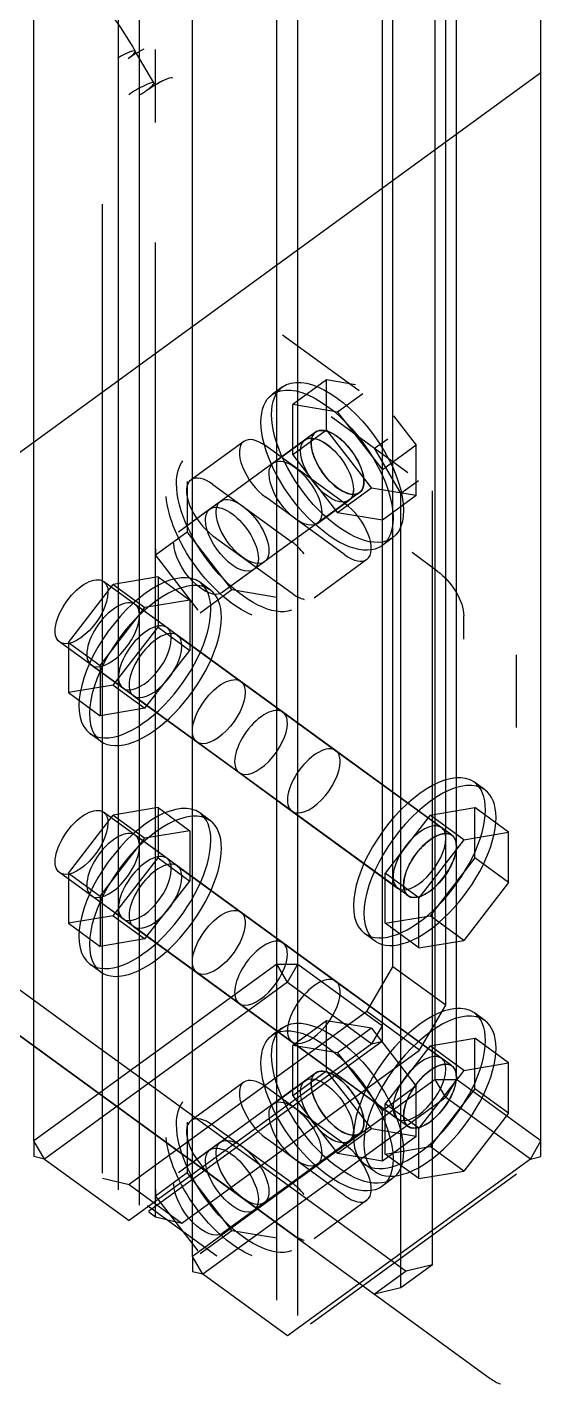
# Model space of a CAD drawing. Extents: x 0 to 478, y 0 to 494.
# Drawn here: x 212.05 to 218.93, y 322.42 to 340.57 of the extents above; entities that cross this region are included whole.
import ezdxf

# ---------------------------------------------------------------- set-up
doc = ezdxf.new("R2010")
doc.units = 0
doc.layers.get('0').update_dxf_attribs({"linetype": 'CONTINUOUS'})

msp = doc.modelspace()

# ---------------------------------------------------------------- linework, layer by layer
at = {"color": 253}
for p, q in [((215.393, 328.035), (215.393, 387.1)), ((215.675, 328.035), (215.675, 387.1)), ((216.807, 327.212), (216.807, 386.274)), ((216.807, 327.006), (216.807, 386.073)), ((217.514, 326.492), (217.514, 385.554)), ((217.796, 326.492), (217.796, 385.554)), ((212.139, 325.669), (212.139, 384.732)), ((218.928, 325.669), (218.928, 384.732)), ((214.261, 324.124), (214.261, 383.187)), ((216.947, 328.001), (216.947, 348.923)), ((213.553, 324.811), (213.553, 346.797)), ((213.271, 325.017), (213.271, 346.454)), ((217.656, 327.487), (217.656, 345.937)), ((213.746, 339.828), (213.494, 340.253)), ((213.765, 339.299), (213.765, 340.275)), ((205.873, 330.467), (218.928, 339.966)), ((214.261, 338.471), (214.261, 339.447)), ((212.139, 325.909), (212.139, 338.873)), ((213.058, 326.886), (213.058, 338.205)), ((213.765, 326.372), (213.765, 337.691)), ((215.393, 336.576), (215.393, 337.552)), ((214.261, 324.154), (214.261, 337.33)), ((215.675, 323.336), (215.675, 337.078)), ((215.393, 323.541), (215.393, 336.507)), ((216.495, 335.705), (215.466, 336.454)), ((215.469, 335.76), (215.328, 335.657)), ((216.056, 335.853), (215.604, 335.523)), ((216.056, 335.18), (216.056, 335.853)), ((216.446, 335.788), (216.056, 335.853)), ((215.604, 334.851), (215.604, 335.523)), ((216.204, 335.423), (215.604, 335.523)), ((216.543, 335.669), (216.204, 335.423)), ((216.118, 335.362), (217.147, 334.613)), ((216.118, 335.362), (216.701, 334.938)), ((216.204, 335.423), (216.805, 334.65)), ((216.953, 335.372), (217.259, 334.978)), ((215.911, 335.154), (214.073, 333.816)), ((216.056, 335.18), (215.604, 334.851)), ((215.911, 335.154), (215.769, 335.051)), ((216.056, 335.18), (216.658, 334.406)), ((214.949, 335.03), (214.242, 334.516)), ((216.304, 334.198), (215.243, 334.97)), ((215.346, 334.742), (215.771, 335.051)), ((216.701, 334.938), (216.877, 335.066)), ((217.259, 334.978), (216.805, 334.65)), ((217.259, 334.305), (217.259, 334.978)), ((215.604, 334.851), (216.204, 334.076)), ((217.054, 334.338), (216.701, 334.938)), ((216.805, 333.976), (216.805, 334.65)), ((214.19, 334.495), (214.19, 333.822)), ((214.536, 334.456), (215.597, 333.684)), ((217.054, 334.338), (217.289, 334.509)), ((216.499, 334.345), (214.661, 333.007)), ((216.304, 333.512), (215.243, 334.283)), ((215.935, 333.933), (216.359, 334.242)), ((216.658, 334.406), (216.204, 334.076)), ((216.499, 334.345), (216.358, 334.243)), ((217.259, 334.305), (216.658, 334.406)), ((217.259, 334.305), (216.805, 333.976)), ((217.054, 323.705), (217.054, 334.338)), ((217.478, 324.014), (217.478, 334.371)), ((214.496, 334.125), (214.073, 333.816)), ((214.638, 334.228), (214.496, 334.125)), ((216.805, 333.976), (216.204, 334.076)), ((213.765, 333.513), (214.19, 333.822)), ((214.791, 333.047), (214.19, 333.822)), ((214.536, 333.769), (215.597, 332.998)), ((216.94, 333.739), (216.799, 333.635)), ((213.765, 333.593), (213.765, 333.513)), ((214.339, 332.774), (213.765, 333.513)), ((217.541, 333.296), (217.204, 333.543)), ((215.226, 333.419), (215.084, 333.317)), ((216.597, 333.451), (215.89, 332.935)), ((214.909, 331.818), (213.07, 333.156)), ((213.801, 333.217), (213.201, 333.116)), ((213.801, 333.217), (214.226, 332.908)), ((213.801, 333.217), (213.801, 332.543)), ((214.501, 333.042), (214.359, 333.145)), ((215.084, 333.317), (214.661, 333.007)), ((212.6, 332.341), (213.201, 333.116)), ((213.201, 333.116), (213.625, 332.807)), ((214.366, 332.738), (214.791, 333.047)), ((214.791, 333.047), (215.392, 332.946)), ((213.024, 332.033), (213.625, 332.807)), ((213.918, 332.539), (213.494, 332.847)), ((214.226, 332.908), (213.625, 332.807)), ((214.226, 332.908), (214.226, 332.234)), ((217.895, 332.385), (217.895, 332.697)), ((213.201, 331.77), (213.801, 332.543)), ((213.801, 332.543), (214.226, 332.234)), ((214.06, 332.435), (213.918, 332.539)), ((214.06, 332.435), (215.474, 331.406)), ((214.321, 331.009), (212.483, 332.347)), ((212.6, 332.341), (213.024, 332.033)), ((212.6, 332.341), (212.6, 331.669)), ((213.625, 331.461), (214.226, 332.234)), ((218.602, 331.202), (218.602, 332.176)), ((205.166, 332.011), (218.248, 322.493)), ((213.33, 331.73), (212.906, 332.038)), ((213.024, 332.033), (213.024, 331.36)), ((213.201, 331.77), (212.6, 331.669)), ((213.201, 331.77), (213.625, 331.461)), ((213.472, 331.626), (213.33, 331.73)), ((217.737, 329.76), (214.909, 331.818)), ((212.6, 331.669), (213.024, 331.36)), ((213.472, 331.626), (214.886, 330.598)), ((218.928, 330.655), (218.928, 331.631)), ((213.625, 331.461), (213.024, 331.36)), ((215.474, 331.406), (216.181, 330.892)), ((213.031, 331.02), (212.889, 331.123)), ((217.148, 328.952), (214.321, 331.009)), ((216.181, 330.892), (217.595, 329.862)), ((214.886, 330.598), (215.593, 330.083)), ((218.178, 330.367), (218.037, 330.469)), ((214.909, 328.731), (213.07, 330.069)), ((213.801, 330.13), (213.201, 330.029)), ((213.801, 330.13), (214.226, 329.821)), ((213.801, 330.13), (213.801, 329.456)), ((214.501, 329.955), (214.359, 330.058)), ((215.593, 330.083), (217.008, 329.053)), ((217.443, 330.029), (218.044, 330.13)), ((218.044, 329.456), (218.044, 330.13)), ((218.496, 329.8), (218.044, 330.13)), ((212.6, 329.255), (213.201, 330.029)), ((213.201, 330.029), (213.625, 329.721)), ((217.443, 330.029), (216.841, 329.255)), ((217.895, 329.7), (217.443, 330.029)), ((213.024, 328.946), (213.625, 329.721)), ((213.918, 329.452), (213.494, 329.76)), ((214.226, 329.821), (213.625, 329.721)), ((214.226, 329.821), (214.226, 329.147)), ((217.895, 329.7), (217.295, 328.925)), ((217.737, 329.76), (217.595, 329.862)), ((217.895, 329.7), (218.496, 329.8)), ((218.496, 329.126), (218.496, 329.8)), ((213.201, 328.683), (213.801, 329.456)), ((213.801, 329.456), (214.226, 329.147)), ((214.06, 329.348), (213.918, 329.452)), ((214.06, 329.348), (215.474, 328.319)), ((218.044, 329.456), (217.443, 328.683)), ((218.496, 329.126), (218.044, 329.456)), ((209.7, 329.33), (213.058, 326.886)), ((214.321, 327.922), (212.483, 329.26)), ((212.6, 329.255), (213.024, 328.946)), ((212.6, 329.255), (212.6, 328.582)), ((216.841, 328.582), (216.841, 329.255)), ((217.295, 328.925), (216.841, 329.255)), ((215.742, 324.316), (209.276, 329.022)), ((213.625, 328.374), (214.226, 329.147)), ((217.148, 328.952), (217.008, 329.053)), ((218.496, 329.126), (217.895, 328.354)), ((213.33, 328.643), (212.906, 328.952)), ((213.024, 328.946), (213.024, 328.273)), ((217.295, 328.253), (217.295, 328.925)), ((213.201, 328.683), (212.6, 328.582)), ((213.201, 328.683), (213.625, 328.374)), ((213.472, 328.539), (213.33, 328.643)), ((217.737, 326.674), (214.909, 328.731)), ((216.841, 328.582), (217.443, 328.683)), ((217.895, 328.354), (217.443, 328.683)), ((212.6, 328.582), (213.024, 328.273)), ((213.472, 328.539), (214.886, 327.51)), ((216.708, 328.345), (216.566, 328.447)), ((217.295, 328.253), (216.841, 328.582)), ((213.625, 328.374), (213.024, 328.273)), ((215.474, 328.319), (216.181, 327.805)), ((217.295, 328.253), (217.895, 328.354)), ((215.393, 328.035), (212.139, 325.669)), ((213.031, 327.933), (212.889, 328.036)), ((217.148, 325.865), (214.321, 327.922)), ((215.393, 328.035), (215.675, 328.035)), ((215.533, 327.795), (215.393, 328.035)), ((215.533, 327.795), (215.675, 328.035)), ((215.675, 328.035), (216.807, 327.212)), ((216.595, 327.401), (216.947, 328.001)), ((217.656, 327.487), (216.947, 328.001)), ((215.533, 327.795), (212.281, 325.428)), ((215.533, 327.795), (216.665, 326.971)), ((216.181, 327.805), (217.595, 326.776)), ((216.595, 327.401), (213.413, 325.085)), ((214.886, 327.51), (215.593, 326.996)), ((217.302, 326.886), (216.595, 327.401)), ((217.302, 326.886), (217.656, 327.487)), ((218.178, 327.28), (218.037, 327.382)), ((215.469, 327.185), (215.328, 327.083)), ((216.056, 327.279), (215.604, 326.949)), ((216.056, 326.605), (216.056, 327.279)), ((216.658, 327.178), (216.056, 327.279)), ((216.658, 327.178), (216.204, 326.849)), ((216.658, 327.178), (217.259, 326.403)), ((216.665, 326.971), (216.807, 327.212)), ((216.807, 327.006), (216.807, 327.212)), ((216.807, 327.006), (213.672, 324.725)), ((215.593, 326.996), (217.008, 325.967)), ((216.665, 326.971), (216.807, 327.006)), ((217.443, 326.942), (218.044, 327.043)), ((218.044, 326.369), (218.044, 327.043)), ((218.496, 326.713), (218.044, 327.043)), ((213.058, 326.886), (213.765, 326.372)), ((213.058, 325.239), (213.058, 326.886)), ((216.665, 326.971), (213.413, 324.605)), ((214.12, 324.571), (217.302, 326.886)), ((215.604, 326.275), (215.604, 326.949)), ((216.204, 326.849), (215.604, 326.949)), ((216.204, 326.849), (216.805, 326.074)), ((217.443, 326.942), (216.841, 326.168)), ((217.895, 326.613), (217.443, 326.942)), ((217.895, 326.613), (217.295, 325.839)), ((217.737, 326.674), (217.595, 326.776)), ((217.895, 326.613), (218.496, 326.713)), ((218.496, 326.04), (218.496, 326.713)), ((215.911, 326.578), (214.073, 325.242)), ((214.949, 326.456), (214.242, 325.941)), ((217.514, 326.492), (214.261, 324.124)), ((215.346, 326.166), (215.771, 326.475)), ((216.056, 326.605), (215.604, 326.275)), ((215.911, 326.578), (215.769, 326.476)), ((216.056, 326.605), (216.658, 325.83)), ((217.514, 326.492), (217.796, 326.492)), ((217.656, 326.252), (217.514, 326.492)), ((217.656, 326.252), (217.796, 326.492)), ((218.928, 325.669), (217.796, 326.492)), ((213.765, 326.372), (217.125, 323.927)), ((213.765, 324.656), (213.765, 326.372)), ((217.656, 326.252), (214.402, 323.885)), ((216.304, 325.622), (215.243, 326.394)), ((215.604, 326.275), (216.204, 325.501)), ((217.259, 326.403), (216.805, 326.074)), ((217.259, 325.73), (217.259, 326.403)), ((218.044, 326.369), (217.443, 325.596)), ((218.787, 325.428), (217.656, 326.252)), ((218.496, 326.04), (218.044, 326.369)), ((216.805, 325.4), (216.805, 326.074)), ((216.841, 325.494), (216.841, 326.168)), ((217.295, 325.839), (216.841, 326.168)), ((214.19, 325.92), (214.19, 325.246)), ((217.148, 325.865), (217.008, 325.967)), ((218.496, 326.04), (217.895, 325.267)), ((214.536, 325.88), (215.597, 325.108)), ((216.499, 325.771), (214.661, 324.433)), ((216.304, 324.936), (215.243, 325.709)), ((216.658, 325.83), (216.204, 325.501)), ((216.499, 325.771), (216.358, 325.668)), ((217.259, 325.73), (216.658, 325.83)), ((217.259, 325.73), (216.805, 325.4)), ((217.295, 325.165), (217.295, 325.839)), ((212.281, 325.428), (212.139, 325.669)), ((212.139, 325.669), (212.139, 325.462)), ((214.496, 325.55), (214.073, 325.242)), ((214.638, 325.652), (214.496, 325.55)), ((215.935, 325.359), (216.359, 325.668)), ((216.841, 325.494), (217.443, 325.596)), ((217.895, 325.267), (217.443, 325.596)), ((218.787, 325.428), (218.928, 325.669)), ((218.928, 325.462), (218.928, 325.669)), ((212.281, 325.428), (212.139, 325.462)), ((212.281, 325.428), (213.413, 324.605)), ((218.787, 325.428), (215.533, 323.062)), ((216.805, 325.4), (216.204, 325.501)), ((216.708, 325.258), (216.566, 325.36)), ((217.295, 325.165), (216.841, 325.494)), ((218.787, 325.428), (218.928, 325.462)), ((213.058, 325.171), (213.413, 325.085)), ((213.765, 324.937), (214.19, 325.246)), ((214.791, 324.473), (214.19, 325.246)), ((214.536, 325.194), (215.597, 324.422)), ((218.602, 325.225), (215.841, 323.216)), ((216.94, 325.165), (216.799, 325.061)), ((217.295, 325.165), (217.895, 325.267)), ((213.413, 325.085), (214.12, 324.571)), ((213.765, 325.019), (213.765, 324.937)), ((214.588, 324.127), (213.661, 324.802)), ((214.339, 324.199), (213.765, 324.937)), ((215.226, 324.845), (215.084, 324.741)), ((216.597, 324.875), (215.89, 324.361)), ((213.676, 324.722), (213.765, 324.656)), ((213.765, 324.656), (214.12, 324.571)), ((215.084, 324.741), (214.661, 324.433)), ((214.366, 324.164), (214.791, 324.473)), ((214.791, 324.473), (215.392, 324.372)), ((214.402, 323.885), (214.261, 324.124)), ((214.261, 324.124), (214.261, 323.919)), ((214.402, 323.885), (214.261, 323.919)), ((217.125, 323.927), (216.701, 323.619)), ((217.478, 324.014), (217.054, 323.705)), ((217.478, 324.014), (217.125, 323.927)), ((215.533, 323.062), (214.402, 323.885)), ((217.054, 323.705), (216.701, 323.619))]:
    msp.add_line(p, q, dxfattribs=at)
for points in [[(213.189, 340.724), (213.294, 340.577), (213.395, 340.42), (213.494, 340.253)], [(213.494, 340.253), (213.486, 340.265), (213.438, 340.251), (213.367, 340.217)], [(213.402, 340.156), (213.462, 340.202), (213.546, 340.25), (213.614, 340.283)], [(213.402, 340.156), (213.467, 340.203), (213.501, 340.239), (213.494, 340.253)], [(213.366, 340.217), (213.331, 340.201), (213.293, 340.18), (213.256, 340.158)], [(213.869, 339.86), (213.939, 339.893), (213.986, 339.907), (213.993, 339.894)], [(213.622, 339.794), (213.552, 339.762), (213.47, 339.714), (213.409, 339.667)], [(213.549, 339.663), (213.586, 339.687), (213.624, 339.711), (213.655, 339.733)], [(213.746, 339.828), (213.739, 339.841), (213.691, 339.828), (213.622, 339.794)], [(213.655, 339.733), (213.717, 339.779), (213.797, 339.827), (213.866, 339.86)], [(213.655, 339.733), (213.718, 339.779), (213.8, 339.827), (213.869, 339.86)], [(213.655, 339.733), (213.718, 339.78), (213.754, 339.816), (213.746, 339.828)], [(215.469, 335.76), (215.74, 335.957), (216.289, 335.665), (216.695, 335.106)], [(215.321, 335.393), (215.321, 335.562), (215.372, 335.69), (215.469, 335.76)], [(215.328, 335.657), (215.598, 335.854), (216.148, 335.562), (216.553, 335.004)], [(215.179, 335.291), (215.179, 335.459), (215.231, 335.587), (215.328, 335.657)], [(215.948, 334.115), (215.576, 334.497), (215.321, 335.015), (215.321, 335.393)], [(215.808, 334.013), (215.434, 334.393), (215.179, 334.911), (215.179, 335.291)], [(215.852, 335.007), (215.852, 335.074), (215.872, 335.127), (215.911, 335.154)], [(215.911, 335.154), (215.893, 335.142), (215.881, 335.125), (215.871, 335.104)], [(215.911, 335.154), (216.019, 335.233), (216.239, 335.116), (216.4, 334.892)], [(215.938, 335.169), (215.928, 335.165), (215.919, 335.16), (215.911, 335.154)], [(216.137, 335.136), (216.06, 335.177), (215.99, 335.189), (215.938, 335.169)], [(214.949, 335.03), (214.876, 334.978), (214.869, 334.848), (214.931, 334.691)], [(215.243, 334.97), (215.126, 335.055), (215.014, 335.078), (214.949, 335.03)], [(215.71, 334.905), (215.71, 334.972), (215.731, 335.023), (215.769, 335.051)], [(215.71, 334.903), (215.71, 334.971), (215.731, 335.022), (215.771, 335.051)], [(215.769, 335.051), (215.878, 335.131), (216.097, 335.014), (216.26, 334.789)], [(215.771, 335.051), (215.878, 335.129), (216.097, 335.012), (216.26, 334.789)], [(215.871, 335.104), (215.857, 335.078), (215.852, 335.045), (215.852, 335.007)], [(216.102, 334.495), (215.954, 334.648), (215.852, 334.856), (215.852, 335.007)], [(215.852, 335.007), (215.852, 334.97), (215.857, 334.927), (215.871, 334.881)], [(216.272, 335.037), (216.228, 335.078), (216.181, 335.111), (216.137, 335.136)], [(216.472, 334.78), (216.42, 334.876), (216.349, 334.967), (216.272, 335.037)], [(216.553, 335.004), (216.96, 334.446), (217.07, 333.833), (216.799, 333.635)], [(216.695, 335.106), (217.102, 334.548), (217.211, 333.936), (216.94, 333.739)], [(215.346, 334.742), (215.453, 334.821), (215.674, 334.704), (215.835, 334.48)], [(215.961, 334.393), (215.812, 334.545), (215.71, 334.753), (215.71, 334.905)], [(215.962, 334.392), (215.812, 334.545), (215.71, 334.753), (215.71, 334.903)], [(215.871, 334.881), (215.885, 334.829), (215.908, 334.774), (215.938, 334.719)], [(216.26, 334.789), (216.422, 334.566), (216.466, 334.322), (216.358, 334.243)], [(216.26, 334.789), (216.422, 334.566), (216.466, 334.32), (216.359, 334.242)], [(216.4, 334.892), (216.563, 334.669), (216.607, 334.424), (216.499, 334.345)], [(216.54, 334.618), (216.524, 334.67), (216.501, 334.725), (216.472, 334.78)], [(214.048, 334.466), (214.048, 334.595), (214.077, 334.698), (214.133, 334.772)], [(214.931, 334.691), (214.993, 334.535), (215.113, 334.378), (215.243, 334.283)], [(215.287, 334.595), (215.287, 334.662), (215.307, 334.713), (215.346, 334.742)], [(215.938, 334.719), (215.99, 334.623), (216.06, 334.532), (216.137, 334.462)], [(216.54, 334.395), (216.564, 334.449), (216.564, 334.527), (216.54, 334.618)], [(214.616, 333.254), (214.274, 333.629), (214.048, 334.112), (214.048, 334.466)], [(214.242, 334.516), (214.169, 334.464), (214.162, 334.333), (214.224, 334.177)], [(214.536, 334.456), (214.417, 334.541), (214.307, 334.564), (214.242, 334.516)], [(215.538, 334.083), (215.389, 334.236), (215.287, 334.444), (215.287, 334.595)], [(215.835, 334.48), (215.998, 334.257), (216.042, 334.012), (215.935, 333.933)], [(216.499, 334.345), (216.413, 334.283), (216.251, 334.344), (216.102, 334.495)], [(216.137, 334.462), (216.181, 334.421), (216.228, 334.388), (216.272, 334.365)], [(214.3, 333.364), (214.075, 333.673), (213.932, 334.015), (213.91, 334.292)], [(214.638, 334.228), (214.746, 334.307), (214.966, 334.19), (215.128, 333.966)], [(216.358, 334.243), (216.271, 334.18), (216.11, 334.24), (215.961, 334.393)], [(216.359, 334.242), (216.272, 334.18), (216.111, 334.24), (215.962, 334.392)], [(216.272, 334.365), (216.349, 334.322), (216.42, 334.311), (216.472, 334.33)], [(216.472, 334.33), (216.481, 334.334), (216.491, 334.339), (216.499, 334.345)], [(216.499, 334.345), (216.516, 334.357), (216.53, 334.374), (216.54, 334.395)], [(214.224, 334.177), (214.286, 334.02), (214.406, 333.864), (214.536, 333.769)], [(214.437, 333.979), (214.437, 334.046), (214.457, 334.097), (214.496, 334.125)], [(214.437, 333.979), (214.437, 334.046), (214.457, 334.097), (214.496, 334.125)], [(214.496, 334.125), (214.605, 334.203), (214.824, 334.086), (214.986, 333.863)], [(214.496, 334.125), (214.605, 334.203), (214.824, 334.086), (214.986, 333.863)], [(214.579, 334.081), (214.579, 334.148), (214.599, 334.199), (214.638, 334.228)], [(214.829, 333.569), (214.68, 333.722), (214.579, 333.93), (214.579, 334.081)], [(215.935, 333.933), (215.848, 333.871), (215.687, 333.932), (215.538, 334.083)], [(216.94, 333.739), (216.724, 333.582), (216.322, 333.735), (215.948, 334.115)], [(216.615, 333.79), (216.554, 333.945), (216.435, 334.103), (216.304, 334.198)], [(214.689, 333.467), (214.539, 333.619), (214.437, 333.827), (214.437, 333.979)], [(214.689, 333.467), (214.539, 333.619), (214.437, 333.827), (214.437, 333.979)], [(215.128, 333.966), (215.291, 333.743), (215.335, 333.498), (215.226, 333.419)], [(216.799, 333.635), (216.582, 333.478), (216.18, 333.631), (215.808, 334.013)], [(214.986, 333.863), (215.149, 333.64), (215.193, 333.396), (215.084, 333.317)], [(214.986, 333.863), (215.149, 333.64), (215.193, 333.396), (215.084, 333.317)], [(216.597, 333.451), (216.67, 333.503), (216.677, 333.633), (216.615, 333.79)], [(214.264, 333.159), (214.114, 333.31), (214.012, 333.518), (214.012, 333.67)], [(215.226, 333.419), (215.139, 333.357), (214.978, 333.418), (214.829, 333.569)], [(215.758, 333.528), (215.708, 333.588), (215.653, 333.642), (215.597, 333.684)], [(216.304, 333.512), (216.422, 333.426), (216.533, 333.403), (216.597, 333.451)], [(214.359, 333.145), (214.089, 333.342), (213.541, 333.048), (213.134, 332.49)], [(215.062, 332.706), (214.806, 332.813), (214.525, 333.055), (214.3, 333.364)], [(215.084, 333.317), (214.999, 333.254), (214.837, 333.314), (214.689, 333.467)], [(215.084, 333.317), (214.999, 333.254), (214.837, 333.314), (214.689, 333.467)], [(212.58, 332.894), (212.743, 333.117), (212.962, 333.235), (213.07, 333.156)], [(213.07, 333.156), (213.11, 333.127), (213.13, 333.076), (213.13, 333.008)], [(214.501, 333.042), (214.231, 333.238), (213.681, 332.946), (213.276, 332.388)], [(214.661, 333.007), (214.574, 332.945), (214.413, 333.006), (214.264, 333.159)], [(214.508, 332.777), (214.508, 332.946), (214.457, 333.074), (214.359, 333.145)], [(215.588, 332.771), (215.345, 332.686), (214.957, 332.878), (214.616, 333.254)], [(217.541, 333.296), (217.737, 333.155), (217.895, 332.886), (217.895, 332.697)], [(213.13, 333.008), (213.13, 332.857), (213.028, 332.65), (212.878, 332.497)], [(214.65, 332.674), (214.65, 332.843), (214.598, 332.971), (214.501, 333.042)], [(215.597, 332.998), (215.653, 332.956), (215.708, 332.928), (215.758, 332.917)], [(212.483, 332.347), (212.374, 332.426), (212.418, 332.671), (212.58, 332.894)], [(213.494, 332.847), (213.386, 332.926), (213.166, 332.809), (213.005, 332.585)], [(213.553, 332.7), (213.553, 332.767), (213.533, 332.818), (213.494, 332.847)], [(213.303, 332.189), (213.451, 332.341), (213.553, 332.548), (213.553, 332.7)], [(213.918, 332.539), (213.811, 332.617), (213.59, 332.5), (213.428, 332.277)], [(213.918, 332.539), (213.811, 332.617), (213.59, 332.5), (213.428, 332.277)], [(213.881, 331.5), (214.253, 331.88), (214.508, 332.399), (214.508, 332.777)], [(214.022, 331.396), (214.395, 331.778), (214.65, 332.296), (214.65, 332.674)], [(212.878, 332.497), (212.729, 332.346), (212.568, 332.284), (212.483, 332.347)], [(213.134, 332.49), (212.728, 331.932), (212.619, 331.32), (212.889, 331.123)], [(213.005, 332.585), (212.842, 332.362), (212.798, 332.117), (212.906, 332.038)], [(214.06, 332.435), (213.952, 332.514), (213.732, 332.397), (213.57, 332.173)], [(214.06, 332.435), (213.952, 332.514), (213.732, 332.397), (213.57, 332.173)], [(213.978, 332.391), (213.978, 332.458), (213.957, 332.51), (213.918, 332.539)], [(213.978, 332.391), (213.978, 332.458), (213.957, 332.51), (213.918, 332.539)], [(214.12, 332.288), (214.12, 332.355), (214.099, 332.408), (214.06, 332.435)], [(214.12, 332.288), (214.12, 332.355), (214.099, 332.408), (214.06, 332.435)], [(213.276, 332.388), (212.87, 331.829), (212.76, 331.217), (213.031, 331.02)], [(213.428, 332.277), (213.267, 332.054), (213.222, 331.808), (213.33, 331.73)], [(213.428, 332.277), (213.267, 332.054), (213.222, 331.808), (213.33, 331.73)], [(213.727, 331.88), (213.876, 332.033), (213.978, 332.239), (213.978, 332.391)], [(213.727, 331.88), (213.876, 332.033), (213.978, 332.239), (213.978, 332.391)], [(213.869, 331.778), (214.018, 331.929), (214.12, 332.137), (214.12, 332.288)], [(213.869, 331.778), (214.018, 331.929), (214.12, 332.137), (214.12, 332.288)], [(212.906, 332.038), (212.992, 331.975), (213.154, 332.037), (213.303, 332.189)], [(213.57, 332.173), (213.407, 331.95), (213.363, 331.705), (213.472, 331.626)], [(213.57, 332.173), (213.407, 331.95), (213.363, 331.705), (213.472, 331.626)], [(213.33, 331.73), (213.417, 331.666), (213.578, 331.728), (213.727, 331.88)], [(213.33, 331.73), (213.417, 331.666), (213.578, 331.728), (213.727, 331.88)], [(214.419, 331.556), (214.581, 331.779), (214.8, 331.897), (214.909, 331.818)], [(213.472, 331.626), (213.559, 331.564), (213.72, 331.625), (213.869, 331.778)], [(213.472, 331.626), (213.559, 331.564), (213.72, 331.625), (213.869, 331.778)], [(214.909, 331.818), (214.948, 331.79), (214.968, 331.738), (214.968, 331.67)], [(214.321, 331.009), (214.212, 331.088), (214.256, 331.333), (214.419, 331.556)], [(214.968, 331.67), (214.968, 331.52), (214.866, 331.312), (214.716, 331.161)], [(212.889, 331.123), (213.105, 330.966), (213.508, 331.119), (213.881, 331.5)], [(213.031, 331.02), (213.246, 330.863), (213.65, 331.016), (214.022, 331.396)], [(215.474, 331.406), (215.367, 331.486), (215.146, 331.369), (214.983, 331.144)], [(215.474, 331.406), (215.367, 331.486), (215.146, 331.369), (214.983, 331.144)], [(215.533, 331.26), (215.533, 331.327), (215.513, 331.378), (215.474, 331.406)], [(215.533, 331.26), (215.533, 331.327), (215.513, 331.378), (215.474, 331.406)], [(214.716, 331.161), (214.568, 331.008), (214.406, 330.947), (214.321, 331.009)], [(215.283, 330.749), (215.432, 330.9), (215.533, 331.108), (215.533, 331.26)], [(215.283, 330.749), (215.432, 330.9), (215.533, 331.108), (215.533, 331.26)], [(214.983, 331.144), (214.821, 330.921), (214.778, 330.677), (214.886, 330.598)], [(214.983, 331.144), (214.821, 330.921), (214.778, 330.677), (214.886, 330.598)], [(216.181, 330.892), (216.074, 330.97), (215.853, 330.853), (215.69, 330.63)], [(216.181, 330.892), (216.074, 330.97), (215.853, 330.853), (215.69, 330.63)], [(216.24, 330.744), (216.24, 330.812), (216.22, 330.864), (216.181, 330.892)], [(216.24, 330.744), (216.24, 330.812), (216.22, 330.864), (216.181, 330.892)], [(214.886, 330.598), (214.973, 330.535), (215.134, 330.595), (215.283, 330.749)], [(214.886, 330.598), (214.973, 330.535), (215.134, 330.595), (215.283, 330.749)], [(215.69, 330.63), (215.529, 330.407), (215.485, 330.162), (215.593, 330.083)], [(215.69, 330.63), (215.529, 330.407), (215.485, 330.162), (215.593, 330.083)], [(215.99, 330.233), (216.138, 330.386), (216.24, 330.594), (216.24, 330.744)], [(215.99, 330.233), (216.138, 330.386), (216.24, 330.594), (216.24, 330.744)], [(218.037, 330.469), (217.766, 330.666), (217.217, 330.374), (216.811, 329.815)], [(218.178, 330.367), (217.908, 330.564), (217.359, 330.27), (216.953, 329.712)], [(218.185, 330.102), (218.185, 330.27), (218.134, 330.399), (218.037, 330.469)], [(214.359, 330.058), (214.089, 330.255), (213.541, 329.962), (213.134, 329.403)], [(218.327, 329.999), (218.327, 330.168), (218.276, 330.296), (218.178, 330.367)], [(212.58, 329.807), (212.743, 330.031), (212.962, 330.148), (213.07, 330.069)], [(213.07, 330.069), (213.11, 330.04), (213.13, 329.989), (213.13, 329.922)], [(214.501, 329.955), (214.231, 330.152), (213.681, 329.86), (213.276, 329.3)], [(214.508, 329.69), (214.508, 329.86), (214.457, 329.988), (214.359, 330.058)], [(215.593, 330.083), (215.68, 330.021), (215.841, 330.081), (215.99, 330.233)], [(215.593, 330.083), (215.68, 330.021), (215.841, 330.081), (215.99, 330.233)], [(217.558, 328.825), (217.93, 329.205), (218.185, 329.723), (218.185, 330.102)], [(213.13, 329.922), (213.13, 329.77), (213.028, 329.563), (212.878, 329.41)], [(214.65, 329.587), (214.65, 329.756), (214.598, 329.884), (214.501, 329.955)], [(217.595, 329.862), (217.488, 329.942), (217.268, 329.824), (217.106, 329.601)], [(217.595, 329.862), (217.488, 329.942), (217.268, 329.824), (217.106, 329.601)], [(217.7, 328.722), (218.072, 329.102), (218.327, 329.621), (218.327, 329.999)], [(212.483, 329.26), (212.374, 329.339), (212.418, 329.584), (212.58, 329.807)], [(213.494, 329.76), (213.386, 329.839), (213.166, 329.722), (213.005, 329.499)], [(213.553, 329.613), (213.553, 329.68), (213.533, 329.732), (213.494, 329.76)], [(216.811, 329.815), (216.404, 329.257), (216.295, 328.644), (216.566, 328.447)], [(216.953, 329.712), (216.546, 329.154), (216.436, 328.542), (216.708, 328.345)], [(217.737, 329.76), (217.629, 329.839), (217.409, 329.722), (217.246, 329.499)], [(217.376, 329.643), (217.42, 329.685), (217.466, 329.718), (217.511, 329.741)], [(217.404, 329.205), (217.554, 329.357), (217.656, 329.565), (217.656, 329.716)], [(217.404, 329.205), (217.554, 329.357), (217.656, 329.565), (217.656, 329.716)], [(217.511, 329.741), (217.588, 329.782), (217.658, 329.795), (217.709, 329.774)], [(217.656, 329.716), (217.656, 329.784), (217.635, 329.835), (217.595, 329.862)], [(217.656, 329.716), (217.656, 329.784), (217.635, 329.835), (217.595, 329.862)], [(217.709, 329.774), (217.719, 329.771), (217.729, 329.766), (217.737, 329.76)], [(217.796, 329.613), (217.796, 329.68), (217.775, 329.732), (217.737, 329.76)], [(217.737, 329.76), (217.754, 329.748), (217.767, 329.732), (217.777, 329.711)], [(217.777, 329.711), (217.789, 329.683), (217.796, 329.65), (217.796, 329.613)], [(213.303, 329.102), (213.451, 329.255), (213.553, 329.461), (213.553, 329.613)], [(213.918, 329.452), (213.811, 329.53), (213.59, 329.413), (213.428, 329.19)], [(213.918, 329.452), (213.811, 329.53), (213.59, 329.413), (213.428, 329.19)], [(213.881, 328.413), (214.253, 328.793), (214.508, 329.312), (214.508, 329.69)], [(214.022, 328.309), (214.395, 328.691), (214.65, 329.209), (214.65, 329.587)], [(217.106, 329.601), (216.943, 329.377), (216.899, 329.134), (217.008, 329.053)], [(217.106, 329.601), (216.943, 329.377), (216.899, 329.134), (217.008, 329.053)], [(217.176, 329.387), (217.229, 329.482), (217.297, 329.572), (217.376, 329.643)], [(217.545, 329.102), (217.694, 329.255), (217.796, 329.461), (217.796, 329.613)], [(217.796, 329.613), (217.796, 329.575), (217.789, 329.533), (217.777, 329.487)], [(212.878, 329.41), (212.729, 329.259), (212.568, 329.197), (212.483, 329.26)], [(213.134, 329.403), (212.728, 328.845), (212.619, 328.234), (212.889, 328.036)], [(213.005, 329.499), (212.842, 329.275), (212.798, 329.03), (212.906, 328.952)], [(214.06, 329.348), (213.952, 329.427), (213.732, 329.31), (213.57, 329.087)], [(214.06, 329.348), (213.952, 329.427), (213.732, 329.31), (213.57, 329.087)], [(213.978, 329.304), (213.978, 329.372), (213.957, 329.423), (213.918, 329.452)], [(213.978, 329.304), (213.978, 329.372), (213.957, 329.423), (213.918, 329.452)], [(214.12, 329.201), (214.12, 329.268), (214.099, 329.321), (214.06, 329.348)], [(214.12, 329.201), (214.12, 329.268), (214.099, 329.321), (214.06, 329.348)], [(217.246, 329.499), (217.084, 329.275), (217.041, 329.03), (217.148, 328.952)], [(217.109, 329.224), (217.124, 329.277), (217.146, 329.332), (217.176, 329.387)], [(217.777, 329.487), (217.763, 329.435), (217.74, 329.38), (217.709, 329.325)], [(213.276, 329.3), (212.87, 328.742), (212.76, 328.13), (213.031, 327.933)], [(213.428, 329.19), (213.267, 328.967), (213.222, 328.722), (213.33, 328.643)], [(213.428, 329.19), (213.267, 328.967), (213.222, 328.722), (213.33, 328.643)], [(213.727, 328.793), (213.876, 328.946), (213.978, 329.153), (213.978, 329.304)], [(213.727, 328.793), (213.876, 328.946), (213.978, 329.153), (213.978, 329.304)], [(213.869, 328.69), (214.018, 328.843), (214.12, 329.051), (214.12, 329.201)], [(213.869, 328.69), (214.018, 328.843), (214.12, 329.051), (214.12, 329.201)], [(217.008, 329.053), (217.093, 328.991), (217.255, 329.052), (217.404, 329.205)], [(217.008, 329.053), (217.093, 328.991), (217.255, 329.052), (217.404, 329.205)], [(217.109, 329.001), (217.083, 329.055), (217.083, 329.134), (217.109, 329.224)], [(217.709, 329.325), (217.658, 329.23), (217.588, 329.139), (217.511, 329.069)], [(212.906, 328.952), (212.992, 328.888), (213.154, 328.95), (213.303, 329.102)], [(213.57, 329.087), (213.407, 328.863), (213.363, 328.618), (213.472, 328.539)], [(213.57, 329.087), (213.407, 328.863), (213.363, 328.618), (213.472, 328.539)], [(217.148, 328.952), (217.132, 328.964), (217.118, 328.98), (217.109, 329.001)], [(217.148, 328.952), (217.235, 328.888), (217.396, 328.95), (217.545, 329.102)], [(217.376, 328.97), (217.297, 328.928), (217.229, 328.916), (217.176, 328.936)], [(217.511, 329.069), (217.466, 329.027), (217.42, 328.994), (217.376, 328.97)], [(213.33, 328.643), (213.417, 328.579), (213.578, 328.641), (213.727, 328.793)], [(213.33, 328.643), (213.417, 328.579), (213.578, 328.641), (213.727, 328.793)], [(214.419, 328.469), (214.581, 328.693), (214.8, 328.81), (214.909, 328.731)], [(216.566, 328.447), (216.782, 328.29), (217.184, 328.443), (217.558, 328.825)], [(217.176, 328.936), (217.166, 328.941), (217.157, 328.944), (217.148, 328.952)], [(213.472, 328.539), (213.559, 328.477), (213.72, 328.538), (213.869, 328.69)], [(213.472, 328.539), (213.559, 328.477), (213.72, 328.538), (213.869, 328.69)], [(214.909, 328.731), (214.948, 328.702), (214.968, 328.651), (214.968, 328.584)], [(216.708, 328.345), (216.924, 328.188), (217.326, 328.341), (217.7, 328.722)], [(214.321, 327.922), (214.212, 328.001), (214.256, 328.246), (214.419, 328.469)], [(214.968, 328.584), (214.968, 328.433), (214.866, 328.225), (214.716, 328.072)], [(212.889, 328.036), (213.105, 327.879), (213.508, 328.032), (213.881, 328.413)], [(213.031, 327.933), (213.246, 327.776), (213.65, 327.929), (214.022, 328.309)], [(215.474, 328.319), (215.367, 328.398), (215.146, 328.281), (214.983, 328.057)], [(215.474, 328.319), (215.367, 328.398), (215.146, 328.281), (214.983, 328.057)], [(215.533, 328.173), (215.533, 328.24), (215.513, 328.291), (215.474, 328.319)], [(215.533, 328.173), (215.533, 328.24), (215.513, 328.291), (215.474, 328.319)], [(214.716, 328.072), (214.568, 327.921), (214.406, 327.86), (214.321, 327.922)], [(215.283, 327.662), (215.432, 327.813), (215.533, 328.021), (215.533, 328.173)], [(215.283, 327.662), (215.432, 327.813), (215.533, 328.021), (215.533, 328.173)], [(214.983, 328.057), (214.821, 327.834), (214.778, 327.59), (214.886, 327.51)], [(214.983, 328.057), (214.821, 327.834), (214.778, 327.59), (214.886, 327.51)], [(216.181, 327.805), (216.074, 327.884), (215.853, 327.767), (215.69, 327.543)], [(216.181, 327.805), (216.074, 327.884), (215.853, 327.767), (215.69, 327.543)], [(216.24, 327.658), (216.24, 327.725), (216.22, 327.776), (216.181, 327.805)], [(216.24, 327.658), (216.24, 327.725), (216.22, 327.776), (216.181, 327.805)], [(214.886, 327.51), (214.973, 327.448), (215.134, 327.509), (215.283, 327.662)], [(214.886, 327.51), (214.973, 327.448), (215.134, 327.509), (215.283, 327.662)], [(215.69, 327.543), (215.529, 327.32), (215.485, 327.075), (215.593, 326.996)], [(215.69, 327.543), (215.529, 327.32), (215.485, 327.075), (215.593, 326.996)], [(215.99, 327.146), (216.138, 327.299), (216.24, 327.507), (216.24, 327.658)], [(215.99, 327.146), (216.138, 327.299), (216.24, 327.507), (216.24, 327.658)], [(218.037, 327.382), (217.766, 327.579), (217.217, 327.287), (216.811, 326.729)], [(215.469, 327.185), (215.74, 327.382), (216.289, 327.09), (216.695, 326.532)], [(218.178, 327.28), (217.908, 327.477), (217.359, 327.183), (216.953, 326.625)], [(218.185, 327.014), (218.185, 327.183), (218.134, 327.312), (218.037, 327.382)], [(215.321, 326.818), (215.321, 326.988), (215.372, 327.115), (215.469, 327.185)], [(215.328, 327.083), (215.598, 327.28), (216.148, 326.987), (216.553, 326.428)], [(218.327, 326.912), (218.327, 327.081), (218.276, 327.208), (218.178, 327.28)], [(215.179, 326.715), (215.179, 326.885), (215.231, 327.013), (215.328, 327.083)], [(215.593, 326.996), (215.68, 326.933), (215.841, 326.995), (215.99, 327.146)], [(215.593, 326.996), (215.68, 326.933), (215.841, 326.995), (215.99, 327.146)], [(217.558, 325.737), (217.93, 326.118), (218.185, 326.636), (218.185, 327.014)], [(215.948, 325.541), (215.576, 325.921), (215.321, 326.441), (215.321, 326.818)], [(217.595, 326.776), (217.488, 326.854), (217.268, 326.737), (217.106, 326.514)], [(217.595, 326.776), (217.488, 326.854), (217.268, 326.737), (217.106, 326.514)], [(217.7, 325.635), (218.072, 326.015), (218.327, 326.534), (218.327, 326.912)], [(215.808, 325.438), (215.434, 325.818), (215.179, 326.337), (215.179, 326.715)], [(215.911, 326.578), (216.019, 326.658), (216.239, 326.541), (216.4, 326.318)], [(216.137, 326.561), (216.06, 326.602), (215.99, 326.614), (215.938, 326.594)], [(216.811, 326.729), (216.404, 326.171), (216.295, 325.557), (216.566, 325.36)], [(216.953, 326.625), (216.546, 326.067), (216.436, 325.456), (216.708, 325.258)], [(217.737, 326.674), (217.629, 326.752), (217.409, 326.635), (217.246, 326.412)], [(217.376, 326.557), (217.42, 326.596), (217.466, 326.631), (217.511, 326.654)], [(217.404, 326.118), (217.554, 326.27), (217.656, 326.478), (217.656, 326.628)], [(217.404, 326.118), (217.554, 326.27), (217.656, 326.478), (217.656, 326.628)], [(217.511, 326.654), (217.588, 326.695), (217.658, 326.708), (217.709, 326.687)], [(217.656, 326.628), (217.656, 326.697), (217.635, 326.748), (217.595, 326.776)], [(217.656, 326.628), (217.656, 326.697), (217.635, 326.748), (217.595, 326.776)], [(217.709, 326.687), (217.719, 326.685), (217.729, 326.679), (217.737, 326.674)], [(217.796, 326.526), (217.796, 326.594), (217.775, 326.645), (217.737, 326.674)], [(217.737, 326.674), (217.754, 326.661), (217.767, 326.645), (217.777, 326.624)], [(217.777, 326.624), (217.789, 326.596), (217.796, 326.563), (217.796, 326.526)], [(214.949, 326.456), (214.876, 326.403), (214.869, 326.273), (214.931, 326.117)], [(215.243, 326.394), (215.126, 326.481), (215.014, 326.503), (214.949, 326.456)], [(215.71, 326.329), (215.71, 326.397), (215.731, 326.447), (215.769, 326.476)], [(215.71, 326.329), (215.71, 326.397), (215.731, 326.447), (215.771, 326.475)], [(215.769, 326.476), (215.878, 326.555), (216.097, 326.438), (216.26, 326.215)], [(215.771, 326.475), (215.878, 326.555), (216.097, 326.438), (216.26, 326.215)], [(215.852, 326.432), (215.852, 326.5), (215.872, 326.551), (215.911, 326.578)], [(215.871, 326.529), (215.857, 326.503), (215.852, 326.47), (215.852, 326.432)], [(216.102, 325.921), (215.954, 326.073), (215.852, 326.281), (215.852, 326.432)], [(215.852, 326.432), (215.852, 326.394), (215.857, 326.351), (215.871, 326.307)], [(215.911, 326.578), (215.893, 326.567), (215.881, 326.549), (215.871, 326.529)], [(215.938, 326.594), (215.928, 326.59), (215.919, 326.585), (215.911, 326.578)], [(216.272, 326.463), (216.228, 326.503), (216.181, 326.537), (216.137, 326.561)], [(216.472, 326.207), (216.42, 326.301), (216.349, 326.391), (216.272, 326.463)], [(216.553, 326.428), (216.96, 325.87), (217.07, 325.258), (216.799, 325.061)], [(216.695, 326.532), (217.102, 325.974), (217.211, 325.362), (216.94, 325.165)], [(217.106, 326.514), (216.943, 326.291), (216.899, 326.047), (217.008, 325.967)], [(217.106, 326.514), (216.943, 326.291), (216.899, 326.047), (217.008, 325.967)], [(217.176, 326.3), (217.229, 326.395), (217.297, 326.485), (217.376, 326.557)], [(217.545, 326.015), (217.694, 326.166), (217.796, 326.374), (217.796, 326.526)], [(217.796, 326.526), (217.796, 326.488), (217.789, 326.446), (217.777, 326.401)], [(215.346, 326.166), (215.453, 326.246), (215.674, 326.129), (215.835, 325.905)], [(215.961, 325.818), (215.812, 325.971), (215.71, 326.178), (215.71, 326.329)], [(215.962, 325.818), (215.812, 325.969), (215.71, 326.178), (215.71, 326.329)], [(215.871, 326.307), (215.885, 326.255), (215.908, 326.198), (215.938, 326.143)], [(216.4, 326.318), (216.563, 326.095), (216.607, 325.85), (216.499, 325.771)], [(217.246, 326.412), (217.084, 326.189), (217.041, 325.943), (217.148, 325.865)], [(217.109, 326.136), (217.124, 326.19), (217.146, 326.245), (217.176, 326.3)], [(217.777, 326.401), (217.763, 326.348), (217.74, 326.292), (217.709, 326.237)], [(214.048, 325.892), (214.048, 326.019), (214.077, 326.124), (214.133, 326.197)], [(214.931, 326.117), (214.993, 325.96), (215.113, 325.803), (215.243, 325.709)], [(215.287, 326.02), (215.287, 326.088), (215.307, 326.139), (215.346, 326.166)], [(215.938, 326.143), (215.99, 326.048), (216.06, 325.959), (216.137, 325.888)], [(216.26, 326.215), (216.422, 325.991), (216.466, 325.746), (216.358, 325.668)], [(216.26, 326.215), (216.422, 325.99), (216.466, 325.746), (216.359, 325.668)], [(216.54, 326.043), (216.524, 326.096), (216.501, 326.151), (216.472, 326.207)], [(217.008, 325.967), (217.093, 325.905), (217.255, 325.965), (217.404, 326.118)], [(217.008, 325.967), (217.093, 325.905), (217.255, 325.965), (217.404, 326.118)], [(217.109, 325.914), (217.083, 325.968), (217.083, 326.047), (217.109, 326.136)], [(217.709, 326.237), (217.658, 326.142), (217.588, 326.052), (217.511, 325.982)], [(214.616, 324.678), (214.274, 325.054), (214.048, 325.537), (214.048, 325.892)], [(214.242, 325.941), (214.169, 325.888), (214.162, 325.759), (214.224, 325.602)], [(214.536, 325.88), (214.417, 325.965), (214.307, 325.989), (214.242, 325.941)], [(215.538, 325.509), (215.389, 325.661), (215.287, 325.869), (215.287, 326.02)], [(215.835, 325.905), (215.998, 325.683), (216.042, 325.438), (215.935, 325.359)], [(216.499, 325.771), (216.413, 325.708), (216.251, 325.768), (216.102, 325.921)], [(216.137, 325.888), (216.181, 325.847), (216.228, 325.812), (216.272, 325.789)], [(216.54, 325.821), (216.564, 325.873), (216.564, 325.951), (216.54, 326.043)], [(217.148, 325.865), (217.132, 325.877), (217.118, 325.894), (217.109, 325.914)], [(217.148, 325.865), (217.235, 325.801), (217.396, 325.862), (217.545, 326.015)], [(217.376, 325.883), (217.297, 325.841), (217.229, 325.829), (217.176, 325.85)], [(217.511, 325.982), (217.466, 325.941), (217.42, 325.907), (217.376, 325.883)], [(214.3, 324.788), (214.075, 325.097), (213.932, 325.439), (213.91, 325.716)], [(214.638, 325.652), (214.746, 325.732), (214.966, 325.615), (215.128, 325.391)], [(216.358, 325.668), (216.271, 325.604), (216.11, 325.666), (215.961, 325.818)], [(216.359, 325.668), (216.272, 325.604), (216.111, 325.665), (215.962, 325.818)], [(216.272, 325.789), (216.349, 325.748), (216.42, 325.735), (216.472, 325.756)], [(216.472, 325.756), (216.481, 325.76), (216.491, 325.764), (216.499, 325.771)], [(216.499, 325.771), (216.516, 325.783), (216.53, 325.8), (216.54, 325.821)], [(216.566, 325.36), (216.782, 325.203), (217.184, 325.356), (217.558, 325.737)], [(217.176, 325.85), (217.166, 325.854), (217.157, 325.858), (217.148, 325.865)], [(214.224, 325.602), (214.286, 325.446), (214.406, 325.289), (214.536, 325.194)], [(214.437, 325.403), (214.437, 325.471), (214.457, 325.521), (214.496, 325.55)], [(214.437, 325.403), (214.437, 325.471), (214.457, 325.521), (214.496, 325.55)], [(214.496, 325.55), (214.605, 325.629), (214.824, 325.512), (214.986, 325.289)], [(214.496, 325.55), (214.605, 325.629), (214.824, 325.512), (214.986, 325.289)], [(214.579, 325.506), (214.579, 325.574), (214.599, 325.625), (214.638, 325.652)], [(216.94, 325.165), (216.724, 325.006), (216.322, 325.159), (215.948, 325.541)], [(216.615, 325.214), (216.554, 325.372), (216.435, 325.527), (216.304, 325.622)], [(216.708, 325.258), (216.924, 325.101), (217.326, 325.254), (217.7, 325.635)], [(214.689, 324.892), (214.539, 325.045), (214.437, 325.252), (214.437, 325.403)], [(214.689, 324.892), (214.539, 325.045), (214.437, 325.252), (214.437, 325.403)], [(214.829, 324.995), (214.68, 325.147), (214.579, 325.355), (214.579, 325.506)], [(215.128, 325.391), (215.291, 325.169), (215.335, 324.924), (215.226, 324.845)], [(215.935, 325.359), (215.848, 325.296), (215.687, 325.356), (215.538, 325.509)], [(216.799, 325.061), (216.582, 324.904), (216.18, 325.057), (215.808, 325.438)], [(214.986, 325.289), (215.149, 325.065), (215.193, 324.82), (215.084, 324.741)], [(214.986, 325.289), (215.149, 325.065), (215.193, 324.82), (215.084, 324.741)], [(216.597, 324.875), (216.67, 324.928), (216.677, 325.059), (216.615, 325.214)], [(214.264, 324.583), (214.114, 324.736), (214.012, 324.943), (214.012, 325.094)], [(215.226, 324.845), (215.139, 324.782), (214.978, 324.842), (214.829, 324.995)], [(215.758, 324.952), (215.708, 325.015), (215.653, 325.067), (215.597, 325.108)], [(215.084, 324.741), (214.999, 324.678), (214.837, 324.74), (214.689, 324.892)], [(215.084, 324.741), (214.999, 324.678), (214.837, 324.74), (214.689, 324.892)], [(216.304, 324.936), (216.422, 324.85), (216.533, 324.827), (216.597, 324.875)], [(215.062, 324.133), (214.806, 324.239), (214.525, 324.48), (214.3, 324.788)], [(215.588, 324.197), (215.345, 324.112), (214.957, 324.302), (214.616, 324.678)], [(214.661, 324.433), (214.574, 324.37), (214.413, 324.431), (214.264, 324.583)], [(215.597, 324.422), (215.653, 324.382), (215.708, 324.354), (215.758, 324.342)], [(218.248, 322.493), (218.295, 322.458), (218.342, 322.433), (218.385, 322.419)]]:
    msp.add_open_spline(points, degree=3, dxfattribs=at)

doc.saveas('drawing.dxf')
